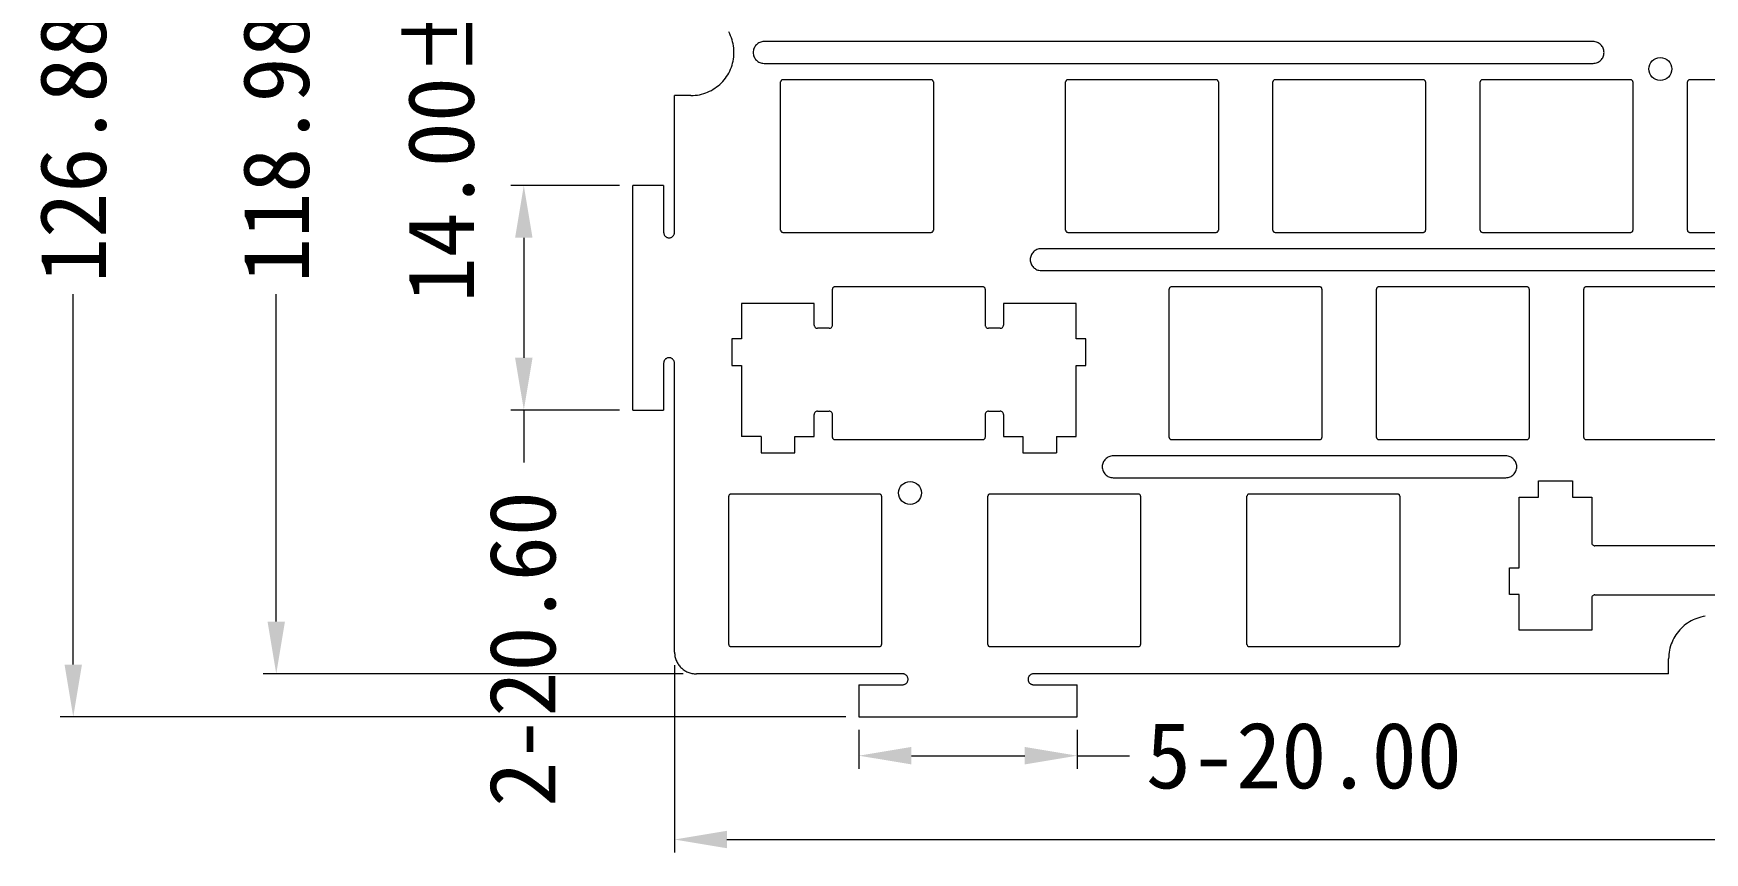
# Model space of a CAD drawing. Header units: millimetres. Extents: x 0 to 2822, y 422 to 2401.
# Drawn here: x 566 to 1183, y 1362 to 1664 of the extents above; entities that cross this region are included whole.
import ezdxf

# ---------------------------------------------------------------- set-up
doc = ezdxf.new("R2010")
doc.units = ezdxf.units.MM

msp = doc.modelspace()

# ---------------------------------------------------------------- hatches: boundary and pattern name
at = {"true_color": 0x00ffff}
h = msp.add_hatch(color=4, dxfattribs=at)
h.dxf.hatch_style = 2
h.paths.add_polyline_path([(743.650405, 1588.540765), (746.871266, 1607.865226), (750.092127, 1588.540765)])
h = msp.add_hatch(color=4, dxfattribs=at)
h.dxf.hatch_style = 2
h.paths.add_polyline_path([(743.650405, 1544.254913), (746.871266, 1524.930099), (750.092127, 1544.254913)])
h = msp.add_hatch(color=4, dxfattribs=at)
h.dxf.hatch_style = 2
h.paths.add_polyline_path([(652.280255, 1446.847959), (655.501116, 1427.523145), (658.721624, 1446.847959)])
h = msp.add_hatch(color=4, dxfattribs=at)
h.dxf.hatch_style = 2
h.paths.add_polyline_path([(577.368035, 1430.96742), (580.588896, 1411.642606), (583.809757, 1430.96742)])
h = msp.add_hatch(color=4, dxfattribs=at)
h.dxf.hatch_style = 2
h.paths.add_polyline_path([(889.888153, 1400.522945), (870.563339, 1397.302436), (889.888153, 1394.081575)])
h = msp.add_hatch(color=4, dxfattribs=at)
h.dxf.hatch_style = 2
h.paths.add_polyline_path([(931.758289, 1400.522945), (951.083103, 1397.302436), (931.758289, 1394.081575)])
h = msp.add_hatch(color=4, dxfattribs=at)
h.dxf.hatch_style = 2
h.paths.add_polyline_path([(821.826137, 1369.569446), (802.501323, 1366.348938), (821.826137, 1363.128077)])

# ---------------------------------------------------------------- linework, layer by layer
at = {"color": 7, "lineweight": 0}
for points in [[(808.527402, 1641.078478), (809.345747, 1641.09917), (810.153349, 1641.16058), (810.949208, 1641.26171), (811.732325, 1641.401559), (812.501702, 1641.579129), (813.256339, 1641.79342), (813.995236, 1642.043434), (814.717396, 1642.328171), (815.421818, 1642.646632), (816.107503, 1642.997818), (816.773453, 1643.38073), (817.418668, 1643.794368), (818.042148, 1644.237733), (818.642896, 1644.709827), (819.219911, 1645.20965), (819.772194, 1645.736203), (820.298747, 1646.288486), (820.79857, 1646.865501), (821.270664, 1647.466249), (821.714029, 1648.089729), (822.127667, 1648.734944), (822.510579, 1649.400894), (822.861765, 1650.086579), (823.180226, 1650.791001), (823.464963, 1651.513161), (823.714977, 1652.252058), (823.929268, 1653.006695), (824.106838, 1653.776072), (824.246687, 1654.559189), (824.347817, 1655.355048), (824.409227, 1656.16265), (824.429919, 1656.980994), (824.409227, 1657.799339), (824.347817, 1658.606941), (824.246687, 1659.4028), (824.106838, 1660.185917), (823.929268, 1660.955294), (823.714977, 1661.709931), (823.464963, 1662.448828), (823.180226, 1663.170988), (822.861765, 1663.87541), (822.510579, 1664.561095)], [(835.534199, 1661.008164), (835.122556, 1660.98738), (834.722807, 1660.926376), (834.336977, 1660.827175), (833.967089, 1660.6918), (833.615165, 1660.522272), (833.28323, 1660.320616), (832.973305, 1660.088852), (832.687415, 1659.829005), (832.427582, 1659.543096), (832.19583, 1659.233148), (831.994181, 1658.901184), (831.824658, 1658.549226), (831.689286, 1658.179297), (831.590087, 1657.79342), (831.529083, 1657.393618), (831.508299, 1656.981912), (831.529083, 1656.570326), (831.590087, 1656.170621), (831.689286, 1655.78482), (831.824658, 1655.41495), (831.994181, 1655.063034), (832.19583, 1654.731097), (832.427582, 1654.421164), (832.687415, 1654.13526), (832.973305, 1653.875408), (833.28323, 1653.643635), (833.615165, 1653.441964), (833.967089, 1653.27242), (834.336977, 1653.137029), (834.722807, 1653.037813), (835.122556, 1652.9768), (835.534199, 1652.956012)], [(1141.508456, 1661.008164), (835.534058, 1661.008164)], [(1141.508456, 1652.956118), (1141.920103, 1652.976902), (1142.319863, 1653.037905), (1142.70571, 1653.137104), (1143.075621, 1653.272476), (1143.427571, 1653.441999), (1143.759537, 1653.643648), (1144.069493, 1653.8754), (1144.355416, 1654.135233), (1144.615282, 1654.421123), (1144.847067, 1654.731048), (1145.048745, 1655.062983), (1145.218294, 1655.414907), (1145.353689, 1655.784795), (1145.452906, 1656.170625), (1145.51392, 1656.570374), (1145.534708, 1656.982018), (1145.51392, 1657.393665), (1145.452906, 1657.793425), (1145.353689, 1658.179272), (1145.218294, 1658.549183), (1145.048745, 1658.901133), (1144.847067, 1659.233099), (1144.615282, 1659.543055), (1144.355416, 1659.828978), (1144.069493, 1660.088844), (1143.759537, 1660.320629), (1143.427571, 1660.522307), (1143.075621, 1660.691856), (1142.70571, 1660.827251), (1142.319863, 1660.926468), (1141.920103, 1660.987482), (1141.508456, 1661.00827)], [(835.534199, 1652.956118), (1141.508597, 1652.956118)], [(842.459157, 1646.917232), (842.296945, 1646.900871), (842.145846, 1646.853947), (842.0091, 1646.779696), (841.88995, 1646.681356), (841.791635, 1646.562163), (841.717397, 1646.425355), (841.670478, 1646.274169), (841.654118, 1646.111841)], [(897.212596, 1646.917232), (842.459016, 1646.917232)], [(898.017706, 1646.111911), (898.001345, 1646.274239), (897.954426, 1646.425426), (897.880188, 1646.562234), (897.781874, 1646.681427), (897.662723, 1646.779767), (897.525977, 1646.854018), (897.374878, 1646.900942), (897.212667, 1646.917303)], [(947.637946, 1646.917232), (947.475618, 1646.900871), (947.324431, 1646.853947), (947.187623, 1646.779696), (947.06843, 1646.681356), (946.97009, 1646.562163), (946.895839, 1646.425355), (946.848915, 1646.274169), (946.832554, 1646.111841)], [(1002.391174, 1646.917232), (947.637946, 1646.917232)], [(1003.196319, 1646.111911), (1003.179973, 1646.274239), (1003.133089, 1646.425426), (1003.058894, 1646.562234), (1002.960619, 1646.681427), (1002.841491, 1646.779767), (1002.704739, 1646.854018), (1002.553593, 1646.900942), (1002.39128, 1646.917303)], [(1024.131457, 1646.917232), (1023.969144, 1646.900871), (1023.817998, 1646.853947), (1023.681246, 1646.779696), (1023.562118, 1646.681356), (1023.463843, 1646.562163), (1023.389648, 1646.425355), (1023.342764, 1646.274169), (1023.326418, 1646.111841)], [(1078.88472, 1646.917232), (1024.131492, 1646.917232)], [(1079.690006, 1646.111911), (1079.673645, 1646.274239), (1079.626721, 1646.425426), (1079.55247, 1646.562234), (1079.45413, 1646.681427), (1079.334937, 1646.779767), (1079.198129, 1646.854018), (1079.046943, 1646.900942), (1078.884614, 1646.917303)], [(1100.624968, 1646.917232), (1100.462757, 1646.900871), (1100.311658, 1646.853947), (1100.174912, 1646.779696), (1100.055761, 1646.681356), (1099.957447, 1646.562163), (1099.883209, 1646.425355), (1099.83629, 1646.274169), (1099.819929, 1646.111841)], [(1155.378408, 1646.917232), (1100.624827, 1646.917232)], [(1156.183517, 1646.111911), (1156.167157, 1646.274239), (1156.120238, 1646.425426), (1156.046, 1646.562234), (1155.947685, 1646.681427), (1155.828535, 1646.779767), (1155.691789, 1646.854018), (1155.54069, 1646.900942), (1155.378478, 1646.917303)], [(1177.118691, 1646.917232), (1176.956363, 1646.900871), (1176.805176, 1646.853947), (1176.668368, 1646.779696), (1176.549175, 1646.681356), (1176.450835, 1646.562163), (1176.376584, 1646.425355), (1176.32966, 1646.274169), (1176.313299, 1646.111841)], [(1231.871919, 1646.917232), (1177.118691, 1646.917232)], [(808.527402, 1641.078478), (802.501252, 1641.078478)], [(802.501394, 1590.553715), (802.501394, 1641.078548)], [(841.654047, 1591.358683), (841.654047, 1646.111911)], [(898.017706, 1646.111911), (898.017706, 1591.358683)], [(946.83266, 1591.358683), (946.83266, 1646.111911)], [(1003.196319, 1646.111911), (1003.196319, 1591.358683)], [(1023.326348, 1591.358683), (1023.326348, 1646.111911)], [(1079.690006, 1646.111911), (1079.690006, 1591.358683)], [(1099.819859, 1591.358683), (1099.819859, 1646.111911)], [(1156.183517, 1646.111911), (1156.183517, 1591.358683)], [(1176.31337, 1591.358683), (1176.31337, 1646.111911)], [(798.475458, 1607.865332), (787.044753, 1607.865332)], [(787.044823, 1524.930169), (787.044823, 1607.865402)], [(798.475458, 1607.865508), (798.475458, 1590.553644)], [(841.654047, 1591.358683), (841.670407, 1591.19637), (841.717327, 1591.045224), (841.791564, 1590.908472), (841.889879, 1590.789344), (842.00903, 1590.691069), (842.145775, 1590.616874), (842.296874, 1590.56999), (842.459086, 1590.553644)], [(897.212596, 1590.553574), (897.374808, 1590.569919), (897.525907, 1590.616804), (897.662652, 1590.690998), (897.781803, 1590.789274), (897.880118, 1590.908401), (897.954355, 1591.045153), (898.001275, 1591.1963), (898.017635, 1591.358613)], [(946.83266, 1591.358683), (946.849021, 1591.19637), (946.895945, 1591.045224), (946.970196, 1590.908472), (947.068536, 1590.789344), (947.187729, 1590.691069), (947.324537, 1590.616874), (947.475724, 1590.56999), (947.638052, 1590.553644)], [(1002.391174, 1590.553574), (1002.553487, 1590.569919), (1002.704633, 1590.616804), (1002.841385, 1590.690998), (1002.960513, 1590.789274), (1003.058789, 1590.908401), (1003.132983, 1591.045153), (1003.179867, 1591.1963), (1003.196213, 1591.358613)], [(1023.326348, 1591.358683), (1023.342693, 1591.19637), (1023.389578, 1591.045224), (1023.463772, 1590.908472), (1023.562047, 1590.789344), (1023.681175, 1590.691069), (1023.817927, 1590.616874), (1023.969074, 1590.56999), (1024.131387, 1590.553644)], [(1078.88472, 1590.553574), (1079.047048, 1590.569919), (1079.198235, 1590.616804), (1079.335043, 1590.690998), (1079.454236, 1590.789274), (1079.552576, 1590.908401), (1079.626827, 1591.045153), (1079.673751, 1591.1963), (1079.690112, 1591.358613)], [(1099.819859, 1591.358683), (1099.836219, 1591.19637), (1099.883138, 1591.045224), (1099.957376, 1590.908472), (1100.055691, 1590.789344), (1100.174842, 1590.691069), (1100.311587, 1590.616874), (1100.462686, 1590.56999), (1100.624898, 1590.553644)], [(1155.378408, 1590.553574), (1155.540619, 1590.569919), (1155.691719, 1590.616804), (1155.828464, 1590.690998), (1155.947615, 1590.789274), (1156.045929, 1590.908401), (1156.120167, 1591.045153), (1156.167087, 1591.1963), (1156.183447, 1591.358613)], [(1176.31337, 1591.358683), (1176.329731, 1591.19637), (1176.376655, 1591.045224), (1176.450906, 1590.908472), (1176.549246, 1590.789344), (1176.668439, 1590.691069), (1176.805247, 1590.616874), (1176.956434, 1590.56999), (1177.118762, 1590.553644)], [(798.475458, 1590.553715), (798.485852, 1590.347922), (798.516359, 1590.148069), (798.565967, 1589.955169), (798.633663, 1589.770234), (798.718434, 1589.594276), (798.81927, 1589.428308), (798.935157, 1589.273341), (799.065082, 1589.130389), (799.208035, 1589.000463), (799.363001, 1588.884577), (799.528969, 1588.783741), (799.704927, 1588.698969), (799.889863, 1588.631273), (800.082763, 1588.581666), (800.282615, 1588.551159), (800.488408, 1588.540765), (800.694201, 1588.551159), (800.894054, 1588.581666), (801.086954, 1588.631273), (801.271889, 1588.698969), (801.447847, 1588.783741), (801.613816, 1588.884577), (801.768782, 1589.000463), (801.911734, 1589.130389), (802.04166, 1589.273341), (802.157547, 1589.428308), (802.258382, 1589.594276), (802.343154, 1589.770234), (802.41085, 1589.955169), (802.460457, 1590.148069), (802.490964, 1590.347922), (802.501358, 1590.553715)], [(842.459157, 1590.553574), (897.212737, 1590.553574)], [(947.637946, 1590.553574), (1002.391174, 1590.553574)], [(1024.131457, 1590.553574), (1078.884685, 1590.553574)], [(1100.624968, 1590.553574), (1155.378549, 1590.553574)], [(1177.118691, 1590.553574), (1231.871919, 1590.553574)], [(937.794106, 1584.514477), (937.382458, 1584.493693), (936.982698, 1584.43269), (936.596851, 1584.33349), (936.22694, 1584.198118), (935.87499, 1584.028596), (935.543024, 1583.826947), (935.233068, 1583.595194), (934.947145, 1583.335361), (934.687279, 1583.049471), (934.455495, 1582.739547), (934.253816, 1582.407611), (934.084267, 1582.055687), (933.948872, 1581.685799), (933.849655, 1581.299969), (933.788641, 1580.900221), (933.767853, 1580.488577), (933.788641, 1580.076933), (933.849655, 1579.677185), (933.948872, 1579.291355), (934.084267, 1578.921466), (934.253816, 1578.569543), (934.455495, 1578.237607), (934.687279, 1577.927683), (934.947145, 1577.641793), (935.233068, 1577.38196), (935.543024, 1577.150207), (935.87499, 1576.948558), (936.22694, 1576.779036), (936.596851, 1576.643664), (936.982698, 1576.544464), (937.382458, 1576.483461), (937.794106, 1576.462677)], [(1235.716491, 1584.514477), (937.794247, 1584.514477)], [(937.794106, 1576.462606), (1235.71635, 1576.462606)], [(860.777425, 1556.332577), (860.777425, 1569.618541)], [(861.58257, 1570.423509), (861.420358, 1570.407164), (861.269259, 1570.36028), (861.132513, 1570.286085), (861.013363, 1570.18781), (860.915048, 1570.068682), (860.84081, 1569.93193), (860.793891, 1569.780783), (860.777531, 1569.618471)], [(916.335974, 1570.423509), (861.582393, 1570.423509)], [(917.141083, 1569.6184), (917.124723, 1569.780713), (917.077804, 1569.93186), (917.003566, 1570.068611), (916.905251, 1570.187739), (916.786101, 1570.286015), (916.649355, 1570.360209), (916.498256, 1570.407093), (916.336044, 1570.423439)], [(917.141083, 1569.6184), (917.141083, 1556.332436)], [(985.884702, 1570.423509), (985.722374, 1570.407164), (985.571187, 1570.36028), (985.434379, 1570.286085), (985.315186, 1570.18781), (985.216846, 1570.068682), (985.142595, 1569.93193), (985.095671, 1569.780783), (985.07931, 1569.618471)], [(985.079416, 1514.865172), (985.079416, 1569.6184)], [(1040.637929, 1570.423509), (985.884702, 1570.423509)], [(1041.443251, 1569.6184), (1041.42689, 1569.780713), (1041.379966, 1569.93186), (1041.305715, 1570.068611), (1041.207375, 1570.187739), (1041.088182, 1570.286015), (1040.951374, 1570.360209), (1040.800187, 1570.407093), (1040.637859, 1570.423439)], [(1041.443251, 1569.6184), (1041.443251, 1514.865172)], [(1061.573103, 1514.865172), (1061.573103, 1569.6184)], [(1062.378213, 1570.423509), (1062.216001, 1570.407164), (1062.064902, 1570.36028), (1061.928157, 1570.286085), (1061.809006, 1570.18781), (1061.710691, 1570.068682), (1061.636453, 1569.93193), (1061.589534, 1569.780783), (1061.573174, 1569.618471)], [(1117.131652, 1570.423509), (1062.378072, 1570.423509)], [(1117.936762, 1569.6184), (1117.920402, 1569.780713), (1117.873482, 1569.93186), (1117.799244, 1570.068611), (1117.70093, 1570.187739), (1117.581779, 1570.286015), (1117.445034, 1570.360209), (1117.293934, 1570.407093), (1117.131723, 1570.423439)], [(1117.936762, 1569.6184), (1117.936762, 1514.865172)], [(1138.8719, 1570.423509), (1138.709572, 1570.407164), (1138.558386, 1570.36028), (1138.421577, 1570.286085), (1138.302385, 1570.18781), (1138.204044, 1570.068682), (1138.129794, 1569.93193), (1138.082869, 1569.780783), (1138.066509, 1569.618471)], [(1138.066614, 1514.865172), (1138.066614, 1569.6184)], [(1193.625163, 1570.423509), (1138.871936, 1570.423509)], [(827.261137, 1564.284012), (827.261137, 1551.199484)], [(854.033831, 1564.284012), (827.261172, 1564.284012)], [(854.033831, 1556.332754), (854.033831, 1564.284012)], [(923.884677, 1564.284012), (923.884677, 1556.332754)], [(950.657406, 1564.284012), (923.884748, 1564.284012)], [(950.657406, 1551.199555), (950.657406, 1564.284083)], [(854.033831, 1556.332754), (854.058372, 1556.08932), (854.128756, 1555.862584), (854.240125, 1555.657403), (854.387623, 1555.478635), (854.566391, 1555.331137), (854.771572, 1555.219767), (854.998308, 1555.149383), (855.241742, 1555.124843)], [(859.569584, 1555.124878), (855.241707, 1555.124878)], [(859.569584, 1555.124878), (859.813018, 1555.149418), (860.039755, 1555.219797), (860.244935, 1555.331154), (860.423704, 1555.478626), (860.571201, 1555.657352), (860.682571, 1555.86247), (860.752955, 1556.089119), (860.777496, 1556.332436)], [(917.141083, 1556.332577), (917.165624, 1556.089158), (917.236008, 1555.862462), (917.347378, 1555.657338), (917.494875, 1555.478635), (917.673643, 1555.331202), (917.878824, 1555.219889), (918.105561, 1555.149545), (918.348994, 1555.125019)], [(922.676837, 1555.124878), (918.348959, 1555.124878)], [(922.676837, 1555.124878), (922.920271, 1555.149419), (923.147007, 1555.219803), (923.352188, 1555.331172), (923.530956, 1555.47867), (923.678454, 1555.657438), (923.789823, 1555.862619), (923.860207, 1556.089355), (923.884748, 1556.332789)], [(823.637757, 1551.199555), (823.637757, 1541.335888)], [(827.261137, 1551.199555), (823.637757, 1551.199555)], [(954.280787, 1551.199555), (950.657406, 1551.199555)], [(954.280787, 1541.335888), (954.280787, 1551.199555)], [(798.475458, 1542.241963), (798.475458, 1524.930451)], [(802.501394, 1542.241963), (802.491, 1542.447755), (802.460492, 1542.647608), (802.410883, 1542.840508), (802.343184, 1543.025443), (802.258407, 1543.201401), (802.157563, 1543.36737), (802.041666, 1543.522336), (801.911726, 1543.665289), (801.768755, 1543.795214), (801.613765, 1543.911101), (801.447768, 1544.011936), (801.271776, 1544.096708), (801.0868, 1544.164404), (800.893853, 1544.214012), (800.693946, 1544.244519), (800.488091, 1544.254913), (800.28236, 1544.244519), (800.082562, 1544.214012), (799.889709, 1544.164404), (799.704814, 1544.096708), (799.52889, 1544.011936), (799.36295, 1543.911101), (799.208007, 1543.795214), (799.065073, 1543.665289), (798.935162, 1543.522336), (798.819287, 1543.36737), (798.718459, 1543.201401), (798.633692, 1543.025443), (798.566, 1542.840508), (798.516394, 1542.647608), (798.485887, 1542.447755), (798.475494, 1542.241963)], [(802.501394, 1435.575086), (802.501394, 1542.242033)], [(823.637757, 1541.335888), (827.261137, 1541.335888)], [(827.261137, 1541.335888), (827.261137, 1515.167185)], [(950.657406, 1541.335888), (954.280787, 1541.335888)], [(950.657406, 1515.167115), (950.657406, 1541.335818)], [(787.044823, 1524.930169), (798.475529, 1524.930169)], [(855.241671, 1524.527438), (854.998237, 1524.502897), (854.771501, 1524.432513), (854.56632, 1524.321144), (854.387552, 1524.173646), (854.240055, 1523.994878), (854.128685, 1523.789697), (854.058301, 1523.562961), (854.03376, 1523.319527)], [(855.241671, 1524.527438), (859.569549, 1524.527438)], [(860.777425, 1523.319597), (860.752884, 1523.563031), (860.6825, 1523.789768), (860.571131, 1523.994949), (860.423633, 1524.173717), (860.244865, 1524.321214), (860.039684, 1524.432584), (859.812948, 1524.502968), (859.569514, 1524.527509)], [(918.348924, 1524.527438), (918.10549, 1524.502897), (917.878754, 1524.432513), (917.673573, 1524.321144), (917.494805, 1524.173646), (917.347307, 1523.994878), (917.235938, 1523.789697), (917.165554, 1523.562961), (917.141013, 1523.319527)], [(918.348924, 1524.527438), (922.676802, 1524.527438)], [(923.884677, 1523.319597), (923.860137, 1523.563031), (923.789753, 1523.789768), (923.678383, 1523.994949), (923.530885, 1524.173717), (923.352117, 1524.321214), (923.146936, 1524.432584), (922.9202, 1524.502968), (922.676766, 1524.527509)], [(854.033831, 1515.167115), (854.033831, 1523.319456)], [(860.777425, 1514.865172), (860.777425, 1523.319492)], [(917.141083, 1523.319597), (917.141083, 1514.865278)], [(923.884677, 1523.319597), (923.884677, 1515.167256)], [(834.407286, 1515.167115), (827.261067, 1515.167115)], [(834.407286, 1515.167115), (834.407286, 1509.127912)], [(846.887858, 1509.128053), (846.887858, 1515.167256)], [(846.887858, 1515.167115), (854.033725, 1515.167115)], [(860.777425, 1514.865172), (860.793785, 1514.702844), (860.840705, 1514.551658), (860.914942, 1514.414849), (861.013257, 1514.295657), (861.132408, 1514.197316), (861.269153, 1514.123066), (861.420252, 1514.076141), (861.582464, 1514.059781)], [(861.58257, 1514.059851), (916.33615, 1514.059851)], [(916.335974, 1514.059851), (916.498186, 1514.076212), (916.649285, 1514.123136), (916.78603, 1514.197387), (916.905181, 1514.295727), (917.003496, 1514.41492), (917.077733, 1514.551728), (917.124653, 1514.702915), (917.141013, 1514.865243)], [(923.884677, 1515.167115), (931.030544, 1515.167115)], [(931.030685, 1515.167115), (931.030685, 1509.127912)], [(943.511222, 1515.167115), (943.511222, 1509.127912)], [(943.511222, 1515.167115), (950.657442, 1515.167115)], [(985.079416, 1514.865172), (985.095777, 1514.702844), (985.142701, 1514.551658), (985.216952, 1514.414849), (985.315292, 1514.295657), (985.434485, 1514.197316), (985.571293, 1514.123066), (985.722479, 1514.076141), (985.884807, 1514.059781)], [(985.884702, 1514.059851), (1040.637929, 1514.059851)], [(1040.637929, 1514.059851), (1040.800258, 1514.076212), (1040.951444, 1514.123136), (1041.088252, 1514.197387), (1041.207445, 1514.295727), (1041.305785, 1514.41492), (1041.380036, 1514.551728), (1041.42696, 1514.702915), (1041.443321, 1514.865243)], [(1061.573103, 1514.865172), (1061.589463, 1514.702844), (1061.636383, 1514.551658), (1061.710621, 1514.414849), (1061.808935, 1514.295657), (1061.928086, 1514.197316), (1062.064831, 1514.123066), (1062.215931, 1514.076141), (1062.378142, 1514.059781)], [(1062.378213, 1514.059851), (1117.131793, 1514.059851)], [(1117.131652, 1514.059851), (1117.293864, 1514.076212), (1117.444963, 1514.123136), (1117.581708, 1514.197387), (1117.700859, 1514.295727), (1117.799174, 1514.41492), (1117.873412, 1514.551728), (1117.920331, 1514.702915), (1117.936691, 1514.865243)], [(1138.066614, 1514.865172), (1138.082975, 1514.702844), (1138.129899, 1514.551658), (1138.20415, 1514.414849), (1138.30249, 1514.295657), (1138.421683, 1514.197316), (1138.558491, 1514.123066), (1138.709678, 1514.076141), (1138.872006, 1514.059781)], [(1138.8719, 1514.059851), (1193.625128, 1514.059851)], [(834.407286, 1509.128053), (846.887858, 1509.128053)], [(931.030685, 1509.128053), (943.511257, 1509.128053)], [(964.365434, 1508.020966), (963.95379, 1508.000182), (963.554041, 1507.939179), (963.168211, 1507.839979), (962.798323, 1507.704607), (962.4464, 1507.535085), (962.114464, 1507.333436), (961.80454, 1507.101683), (961.518649, 1506.84185), (961.258816, 1506.55596), (961.027064, 1506.246035), (960.825415, 1505.9141), (960.655893, 1505.562176), (960.52052, 1505.192288), (960.421321, 1504.806458), (960.360318, 1504.40671), (960.339534, 1503.995066), (960.360318, 1503.583418), (960.421321, 1503.183658), (960.52052, 1502.797811), (960.655893, 1502.4279), (960.825415, 1502.07595), (961.027064, 1501.743985), (961.258816, 1501.434028), (961.518649, 1501.148105), (961.80454, 1500.888239), (962.114464, 1500.656455), (962.4464, 1500.454776), (962.798323, 1500.285227), (963.168211, 1500.149832), (963.554041, 1500.050615), (963.95379, 1499.989601), (964.365434, 1499.968813)], [(1109.300762, 1508.020966), (964.365539, 1508.020966)], [(1109.300762, 1499.968919), (1109.712406, 1499.989707), (1110.112154, 1500.050721), (1110.497984, 1500.149938), (1110.867872, 1500.285333), (1111.219796, 1500.454882), (1111.551731, 1500.656561), (1111.861656, 1500.888345), (1112.147546, 1501.148211), (1112.407379, 1501.434134), (1112.639132, 1501.74409), (1112.84078, 1502.076056), (1113.010303, 1502.428006), (1113.145675, 1502.797917), (1113.244874, 1503.183764), (1113.305878, 1503.583524), (1113.326662, 1503.995172), (1113.305878, 1504.406757), (1113.244874, 1504.806463), (1113.145675, 1505.192263), (1113.010303, 1505.562133), (1112.84078, 1505.914049), (1112.639132, 1506.245986), (1112.407379, 1506.555919), (1112.147546, 1506.841824), (1111.861656, 1507.101675), (1111.551731, 1507.333449), (1111.219796, 1507.535119), (1110.867872, 1507.704663), (1110.497984, 1507.840055), (1110.112154, 1507.93927), (1109.712406, 1508.000284), (1109.300762, 1508.021072)], [(964.365434, 1499.968919), (1109.300656, 1499.968919)], [(1121.358777, 1492.821041), (1121.358777, 1498.860244)], [(1121.358777, 1498.860103), (1133.839349, 1498.860103)], [(1133.839314, 1498.860103), (1133.839314, 1492.8209)], [(822.530669, 1438.371449), (822.530669, 1493.12503)], [(823.335779, 1493.929998), (823.173466, 1493.913638), (823.022319, 1493.866719), (822.885568, 1493.792481), (822.76644, 1493.694166), (822.668164, 1493.575016), (822.59397, 1493.43827), (822.547086, 1493.287171), (822.53074, 1493.124959)], [(878.089042, 1493.929998), (823.335814, 1493.929998)], [(878.894328, 1493.124889), (878.877967, 1493.287101), (878.831043, 1493.4382), (878.756792, 1493.574945), (878.658452, 1493.694096), (878.539259, 1493.792411), (878.402451, 1493.866648), (878.251264, 1493.913568), (878.088936, 1493.929928)], [(878.894328, 1493.124889), (878.894328, 1438.371308)], [(918.952879, 1493.929998), (918.790551, 1493.913638), (918.639365, 1493.866719), (918.502557, 1493.792481), (918.383364, 1493.694166), (918.285024, 1493.575016), (918.210773, 1493.43827), (918.163849, 1493.287171), (918.147488, 1493.124959)], [(918.147558, 1438.371449), (918.147558, 1493.12503)], [(973.706107, 1493.929998), (918.952879, 1493.929998)], [(974.511217, 1493.124889), (974.494857, 1493.287101), (974.447937, 1493.4382), (974.373699, 1493.574945), (974.275385, 1493.694096), (974.156234, 1493.792411), (974.019489, 1493.866648), (973.868389, 1493.913568), (973.706178, 1493.929928)], [(974.511217, 1493.124889), (974.511217, 1438.371308)], [(1013.764659, 1438.371449), (1013.764659, 1493.12503)], [(1014.569768, 1493.929998), (1014.407455, 1493.913638), (1014.256309, 1493.866719), (1014.119557, 1493.792481), (1014.000429, 1493.694166), (1013.902154, 1493.575016), (1013.827959, 1493.43827), (1013.781075, 1493.287171), (1013.764729, 1493.124959)], [(1069.323031, 1493.929998), (1014.569804, 1493.929998)], [(1070.128317, 1493.124889), (1070.111956, 1493.287101), (1070.065032, 1493.4382), (1069.990781, 1493.574945), (1069.892441, 1493.694096), (1069.773248, 1493.792411), (1069.63644, 1493.866648), (1069.485254, 1493.913568), (1069.322926, 1493.929928)], [(1070.128317, 1493.124889), (1070.128317, 1438.371308)], [(1114.212769, 1492.821041), (1121.358636, 1492.821041)], [(1114.212769, 1466.652268), (1114.212769, 1492.820971)], [(1133.839314, 1492.821041), (1140.985533, 1492.821041)], [(1140.985498, 1492.821041), (1140.985498, 1476.012591)], [(1140.985498, 1476.012591), (1141.010038, 1475.769173), (1141.080417, 1475.542476), (1141.191774, 1475.337352), (1141.339246, 1475.158649), (1141.517972, 1475.011216), (1141.72309, 1474.899903), (1141.949739, 1474.829559), (1142.193056, 1474.805033)], [(1299.911005, 1474.804716), (1142.193233, 1474.804716)], [(1110.589388, 1456.788601), (1110.589388, 1466.652268)], [(1110.589388, 1466.652268), (1114.212769, 1466.652268)], [(1114.212769, 1456.788601), (1110.589388, 1456.788601)], [(1114.212769, 1443.704109), (1114.212769, 1456.788637)], [(1142.193338, 1456.687813), (1141.949904, 1456.663287), (1141.723168, 1456.592943), (1141.517987, 1456.48163), (1141.339219, 1456.334197), (1141.191722, 1456.155494), (1141.080352, 1455.950369), (1141.009968, 1455.723673), (1140.985427, 1455.480254)], [(1142.193162, 1456.687813), (1299.910934, 1456.687813)], [(1140.985498, 1455.480149), (1140.985498, 1443.704074)], [(1140.985498, 1443.704109), (1114.212839, 1443.704109)], [(1182.849404, 1448.802878), (1182.066286, 1448.663028), (1181.29691, 1448.485458), (1180.542273, 1448.271167), (1179.803375, 1448.021153), (1179.081216, 1447.736416), (1178.376794, 1447.417955), (1177.691109, 1447.066769), (1177.025159, 1446.683858), (1176.379944, 1446.270219), (1175.756463, 1445.826854), (1175.155716, 1445.35476), (1174.578701, 1444.854937), (1174.026418, 1444.328384), (1173.499865, 1443.776101), (1173.000042, 1443.199086), (1172.527948, 1442.598338), (1172.084583, 1441.974858), (1171.670944, 1441.329643), (1171.288033, 1440.663693), (1170.936847, 1439.978008), (1170.618386, 1439.273586), (1170.333649, 1438.551427), (1170.083635, 1437.812529), (1169.869343, 1437.057892), (1169.691774, 1436.288515), (1169.551924, 1435.505398), (1169.450795, 1434.709539), (1169.389385, 1433.901938), (1169.368693, 1433.083593)], [(822.530669, 1438.371449), (822.547015, 1438.209238), (822.593899, 1438.058139), (822.668094, 1437.921393), (822.766369, 1437.802242), (822.885497, 1437.703928), (823.022249, 1437.62969), (823.173395, 1437.582771), (823.335708, 1437.566411)], [(823.335779, 1437.56634), (878.089007, 1437.56634)], [(878.089042, 1437.56634), (878.25137, 1437.5827), (878.402557, 1437.62962), (878.539365, 1437.703857), (878.658558, 1437.802172), (878.756898, 1437.921323), (878.831149, 1438.058068), (878.878073, 1438.209167), (878.894434, 1438.371379)], [(918.147558, 1438.371449), (918.163919, 1438.209238), (918.210843, 1438.058139), (918.285094, 1437.921393), (918.383434, 1437.802242), (918.502627, 1437.703928), (918.639435, 1437.62969), (918.790622, 1437.582771), (918.95295, 1437.566411)], [(918.952879, 1437.56634), (973.706107, 1437.56634)], [(973.706107, 1437.56634), (973.868319, 1437.5827), (974.019418, 1437.62962), (974.156163, 1437.703857), (974.275314, 1437.802172), (974.373629, 1437.921323), (974.447867, 1438.058068), (974.494786, 1438.209167), (974.511146, 1438.371379)], [(1013.764659, 1438.371449), (1013.781004, 1438.209238), (1013.827889, 1438.058139), (1013.902083, 1437.921393), (1014.000359, 1437.802242), (1014.119486, 1437.703928), (1014.256238, 1437.62969), (1014.407385, 1437.582771), (1014.569698, 1437.566411)], [(1014.569768, 1437.56634), (1069.322996, 1437.56634)], [(1069.323031, 1437.56634), (1069.485359, 1437.5827), (1069.636546, 1437.62962), (1069.773354, 1437.703857), (1069.892547, 1437.802172), (1069.990887, 1437.921323), (1070.065138, 1438.058068), (1070.112062, 1438.209167), (1070.128423, 1438.371379)], [(802.501394, 1435.575086), (802.511871, 1435.160752), (802.542965, 1434.751856), (802.594171, 1434.348904), (802.664983, 1433.952402), (802.754893, 1433.562856), (802.863397, 1433.180772), (802.989988, 1432.806656), (803.134161, 1432.441014), (803.295409, 1432.084351), (803.473227, 1431.737174), (803.667108, 1431.399989), (803.876547, 1431.073302), (804.101037, 1430.757618), (804.340073, 1430.453444), (804.593148, 1430.161286), (804.859757, 1429.881649), (805.139394, 1429.61504), (805.431552, 1429.361965), (805.735726, 1429.122929), (806.051409, 1428.898439), (806.378097, 1428.689), (806.715282, 1428.495119), (807.062459, 1428.317302), (807.419121, 1428.156053), (807.784764, 1428.011881), (808.15888, 1427.885289), (808.540964, 1427.776785), (808.93051, 1427.686875), (809.327012, 1427.616064), (809.729964, 1427.564858), (810.13886, 1427.533763), (810.553194, 1427.523286)], [(1169.368587, 1427.523215), (1169.368587, 1433.083699)], [(886.667504, 1427.523215), (810.553229, 1427.523215)], [(886.667327, 1423.49728), (886.87312, 1423.507674), (887.072973, 1423.538181), (887.265873, 1423.587788), (887.450808, 1423.655484), (887.626766, 1423.740256), (887.792735, 1423.841092), (887.947701, 1423.956978), (888.090654, 1424.086904), (888.220579, 1424.229856), (888.336466, 1424.384823), (888.437301, 1424.550791), (888.522073, 1424.726749), (888.589769, 1424.911684), (888.639377, 1425.104584), (888.669884, 1425.304437), (888.680277, 1425.51023), (888.669884, 1425.716023), (888.639377, 1425.915876), (888.589769, 1426.108776), (888.522073, 1426.293711), (888.437301, 1426.469669), (888.336466, 1426.635637), (888.220579, 1426.790604), (888.090654, 1426.933556), (887.947701, 1427.063482), (887.792735, 1427.179368), (887.626766, 1427.280204), (887.450808, 1427.364976), (887.265873, 1427.432672), (887.072973, 1427.482279), (886.87312, 1427.512786), (886.667327, 1427.52318)], [(934.979115, 1427.523215), (934.773322, 1427.512821), (934.57347, 1427.482314), (934.38057, 1427.432707), (934.195634, 1427.365011), (934.019676, 1427.280239), (933.853708, 1427.179404), (933.698741, 1427.063517), (933.555789, 1426.933591), (933.425864, 1426.790639), (933.309977, 1426.635673), (933.209141, 1426.469704), (933.12437, 1426.293746), (933.056674, 1426.108811), (933.007066, 1425.915911), (932.976559, 1425.716058), (932.966165, 1425.510265), (932.976559, 1425.304472), (933.007066, 1425.10462), (933.056674, 1424.91172), (933.12437, 1424.726784), (933.209141, 1424.550826), (933.309977, 1424.384858), (933.425864, 1424.229891), (933.555789, 1424.086939), (933.698741, 1423.957014), (933.853708, 1423.841127), (934.019676, 1423.740291), (934.195634, 1423.65552), (934.38057, 1423.587824), (934.57347, 1423.538216), (934.773322, 1423.507709), (934.979115, 1423.497315)], [(1169.368587, 1427.523215), (934.979151, 1427.523215)], [(870.56341, 1423.49728), (870.56341, 1411.642536)], [(870.56341, 1423.49728), (886.667363, 1423.49728)], [(934.979292, 1423.49728), (951.082892, 1423.49728)], [(951.083033, 1411.6425), (951.083033, 1423.497245)], [(870.56341, 1411.6425), (951.083174, 1411.6425)]]:
    msp.add_lwpolyline(points, dxfattribs=at)
at = {"color": 4, "lineweight": 0, "true_color": 0x00ffff}
for points in [[(782.213567, 1607.865332), (742.040292, 1607.865332)], [(746.871196, 1588.540765), (746.871196, 1544.254807)], [(580.588861, 1430.96742), (580.588861, 1567.702676)], [(655.501081, 1446.847959), (655.501081, 1567.687048)], [(782.213567, 1524.930169), (742.040292, 1524.930169)], [(746.871196, 1524.930169), (746.871196, 1505.605708)], [(805.722219, 1427.523215), (650.669683, 1427.523215)], [(802.501394, 1430.744006), (802.501394, 1361.517717)], [(865.73233, 1411.642677), (575.757816, 1411.642677)], [(870.56341, 1406.811279), (870.56341, 1392.471215)], [(951.083033, 1406.811279), (951.083033, 1392.471215)], [(889.888153, 1397.302472), (931.758289, 1397.302472)], [(951.083033, 1397.302472), (970.407847, 1397.302472)], [(821.826137, 1366.348973), (1331.908937, 1366.348973)]]:
    msp.add_lwpolyline(points, dxfattribs=at)
at = {"color": 7, "lineweight": 0}
for centre, radius in [((1166.288696, 1650.885982), 4.227248), ((889.423263, 1494.342219), 4.227336)]:
    msp.add_circle(centre, radius, dxfattribs=at)

# ---------------------------------------------------------------- texts
at = {"color": 7, "char_height": 24.491643, "attachment_point": 7, "rotation": 90}
for s, insert in [('{\\fSimSun|b0|i0|c0;14.00±0.05typ.}', (735.605056, 1564.624842)), ('{\\fSimSun|b0|i0|c0;126.88±0.1}', (593.077322, 1571.861334)), ('{\\fSimSun|b0|i0|c0;118.98±0.1}', (667.989545, 1571.8459)), ('{\\fSimSun|b0|i0|c0;2-20.60}', (758.949023, 1378.400618))]:
    msp.add_mtext(s, dxfattribs=dict(at, insert=insert))
at = {"color": 7, "insert": (976.444585, 1409.715962), "char_height": 24.491643, "attachment_point": 1}
msp.add_mtext('{\\fSimSun|b0|i0|c0;5-20.00}', dxfattribs=at)

doc.saveas('drawing.dxf')
